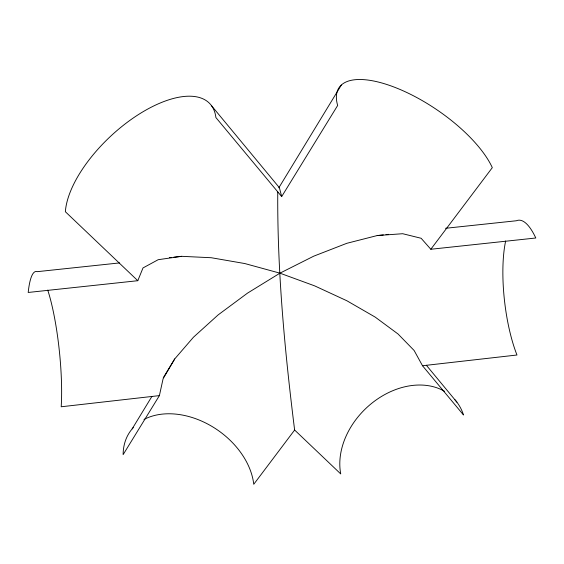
<?xml version="1.0" encoding="UTF-8"?>
<svg xmlns="http://www.w3.org/2000/svg" width="564" height="564" viewBox="0 0 564 564"><rect width="100%" height="100%" fill="white"/><g stroke="black" fill="none" stroke-linecap="round" stroke-linejoin="round"><path stroke-width="0.85" d="M277.749 191.894C277.227 271.474 284.778 351.097 294.627 430.029L340.741 473.936A70.507 53.587 -43.6 0 1 372.085 403.013A70.507 53.587 -43.6 0 1 444.622 391.331M133.28 427.611A71.332 51.296 34.8 0 0 123.135 454.633L159.393 395.618L163.088 378.782L174.72 358.93L193.445 337.23L218.148 314.895L247.504 293.132L279.941 273.166L313.711 256.176L346.839 243.303L377.217 235.548L383.344 234.892M119.554 262.923L37.323 271.658A81.999 15.059 84.1 0 0 28.2 292.462L137.799 280.703L143.002 267.935L158.188 259.701L181.657 256.324L211.296 257.734L244.811 263.55L279.941 273.166L314.606 285.849L346.916 300.781L375.208 317.116L398.029 333.987L414.131 350.491L422.506 365.74L463.502 414.977A70.507 53.587 -43.6 0 0 454.683 399.467M132.18 428.851L151.85 396.52M163.285 377.725L174.72 358.93M278.813 187.819L341.305 85.086M137.799 280.703L65.361 211.719A94.674 43.964 -43 0 1 139.696 113.773A94.674 43.964 -43 0 1 215.885 117.531L281.683 196.575L337.653 105.482A93.286 36.618 34.2 0 1 396.901 88.167A93.286 36.618 34.2 0 1 492.309 167.656L430.825 249.26L421.139 238.276L402.675 233.715L377.217 235.548M294.627 430.029L253.751 484.286A71.332 51.296 34.8 0 0 211.69 426.264A71.332 51.296 34.8 0 0 143.968 419.475M159.393 395.618L61.201 406.771A81.999 15.059 84.1 0 0 47.743 290.107M422.506 365.74L516.976 355.01A79.891 23.173 83.3 0 1 505.654 240.983M430.825 249.26L535.8 238.001A79.891 23.173 83.3 0 0 516.405 220.757L445.497 228.293M169.411 257.621L171.16 257.438M173.79 257.156L181.657 256.324M385.966 234.617L388.596 234.335M211.641 105.856L279.399 187.713L281.683 196.575M426.356 365.26L456.911 402.174"/></g></svg>
